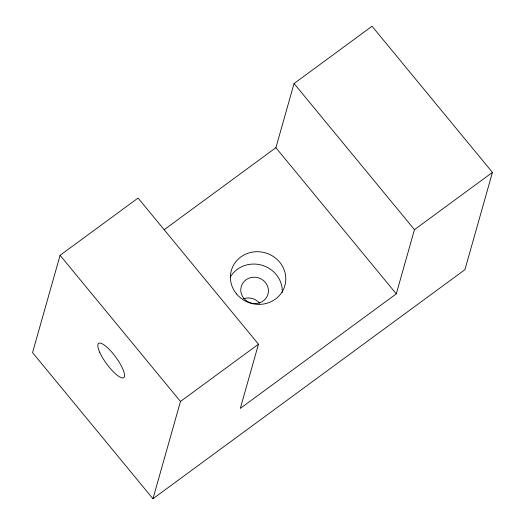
<?xml version="1.0" encoding="UTF-8"?>
<svg xmlns="http://www.w3.org/2000/svg" width="525" height="525" viewBox="0 0 525 525"><rect width="100%" height="100%" fill="white"/><g stroke="black" fill="none" stroke-linecap="round" stroke-linejoin="round"><path stroke-width="0.79" d="M492.45 172.397L414.455 229.661L396.29 293.856L240.306 408.391L258.471 344.197L138.068 198.056L60.08 255.321L32.55 352.603L152.952 498.75L464.92 269.679L492.45 172.397L372.048 26.25L294.059 83.521L275.894 147.709L164.187 229.733M152.952 498.75L180.482 401.467L258.471 344.197M294.059 83.521L414.455 229.661M275.894 147.709L396.29 293.856M60.08 255.321L180.482 401.467M243.823 298.686A13.906 13.118 15.8 0 1 259.534 303.214M230.127 277.358A27.812 26.23 15.8 0 1 261.968 265.223A27.812 26.23 15.8 0 1 282.266 292.55M99.658 352.183A21.243 5.69 53.7 0 0 122.837 377.934A21.243 5.69 53.7 0 0 111.097 351.356A21.243 5.69 53.7 0 0 99.658 352.183M236.499 293.908A27.812 26.23 15.8 0 0 283.913 288.35A27.812 26.23 15.8 0 0 253.883 251.895A27.812 26.23 15.8 0 0 236.499 293.908M243.81 298.325A13.906 13.118 15.8 0 0 267.514 295.542A13.906 13.118 15.8 0 0 252.499 277.318A13.906 13.118 15.8 0 0 243.81 298.325"/></g></svg>
